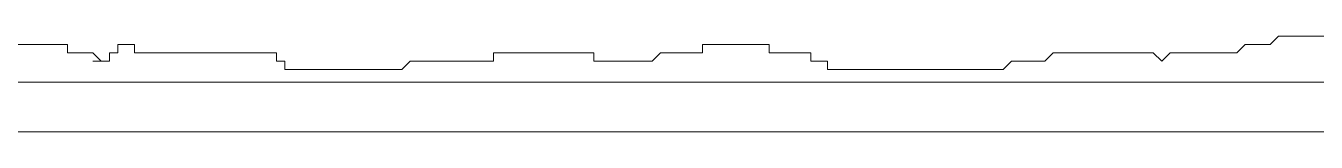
# Model space of a CAD drawing. Extents: x 775040 to 808375, y 4159409 to 4163651.
# Drawn here: x 785035 to 785086.9, y 4162395.9 to 4162399.8 of the extents above; entities that cross this region are included whole.
import ezdxf

# ---------------------------------------------------------------- set-up
doc = ezdxf.new("R2010")
doc.units = 0
doc.header["$MEASUREMENT"] = 0
doc.layers.add('Z_tefriş', color=73, linetype='Continuous', lineweight=5)

# ---------------------------------------------------------------- blocks, each defined once
blk = doc.blocks.new('YATAK 2')
at = {"layer": 'Z_tefriş'}
for p, q in [((-8553.915, 16917.345), (-8553.915, 17107.345)), ((-8555.915, 17095.345), (-8555.915, 16929.345)), ((-8557.425, 17041.285), (-8557.425, 17038.26)), ((-8557.425, 17038.26), (-8557.089, 17038.26)), ((-8557.089, 17038.26), (-8557.089, 17037.252)), ((-8557.089, 17037.252), (-8556.753, 17036.916)), ((-8556.753, 17037.252), (-8556.753, 17036.58)), ((-8557.425, 17036.244), (-8557.425, 17035.572)), ((-8557.089, 17036.244), (-8557.425, 17036.244)), ((-8557.089, 17036.58), (-8557.089, 17036.244)), ((-8556.753, 17036.58), (-8557.089, 17036.58)), ((-8557.425, 17035.572), (-8557.089, 17035.572)), ((-8557.089, 17035.572), (-8557.089, 17029.859)), ((-8557.089, 17029.859), (-8556.753, 17029.859)), ((-8556.753, 17029.859), (-8556.753, 17029.523)), ((-8556.753, 17029.523), (-8556.416, 17029.523)), ((-8556.416, 17029.523), (-8556.416, 17024.818)), ((-8556.416, 17024.818), (-8556.753, 17024.482)), ((-8556.753, 17024.482), (-8556.753, 17021.122)), ((-8557.089, 17021.122), (-8557.089, 17017.089)), ((-8556.753, 17021.122), (-8557.089, 17021.122)), ((-8557.089, 17017.089), (-8556.753, 17017.089)), ((-8556.753, 17017.089), (-8556.753, 17014.737)), ((-8556.753, 17014.737), (-8557.089, 17014.401)), ((-8557.089, 17014.401), (-8557.089, 17012.72)), ((-8557.425, 17012.72), (-8557.425, 17010.032)), ((-8557.089, 17012.72), (-8557.425, 17012.72)), ((-8557.425, 17010.032), (-8557.089, 17010.032)), ((-8557.089, 17010.032), (-8557.089, 17008.352)), ((-8557.089, 17008.352), (-8556.753, 17008.352)), ((-8556.753, 17008.352), (-8556.753, 17007.68)), ((-8556.753, 17007.68), (-8556.416, 17007.68)), ((-8556.416, 17007.68), (-8556.416, 17000.622)), ((-8556.416, 17000.622), (-8556.753, 17000.286)), ((-8556.753, 17000.286), (-8556.753, 16998.942)), ((-8556.753, 16998.942), (-8557.089, 16998.606)), ((-8557.089, 16998.606), (-8557.089, 16994.574)), ((-8557.089, 16994.574), (-8556.753, 16994.237)), ((-8556.753, 16994.237), (-8557.089, 16993.901)), ((-8557.089, 16993.901), (-8557.089, 16991.213)), ((-8557.089, 16991.213), (-8557.425, 16990.877)), ((-8557.425, 16990.877), (-8557.425, 16989.869)), ((-8557.425, 16989.869), (-8557.762, 16989.533)), ((-8557.762, 16989.533), (-8557.762, 16986.508))]:
    blk.add_line(p, q, dxfattribs=at)

msp = doc.modelspace()

# ---------------------------------------------------------------- block references
at = {"layer": 'Z_tefriş', "xscale": -1, "rotation": 90}
msp.add_blockref('YATAK 2', (802074.949, 4153842.02), dxfattribs=at)

doc.saveas('drawing.dxf')
